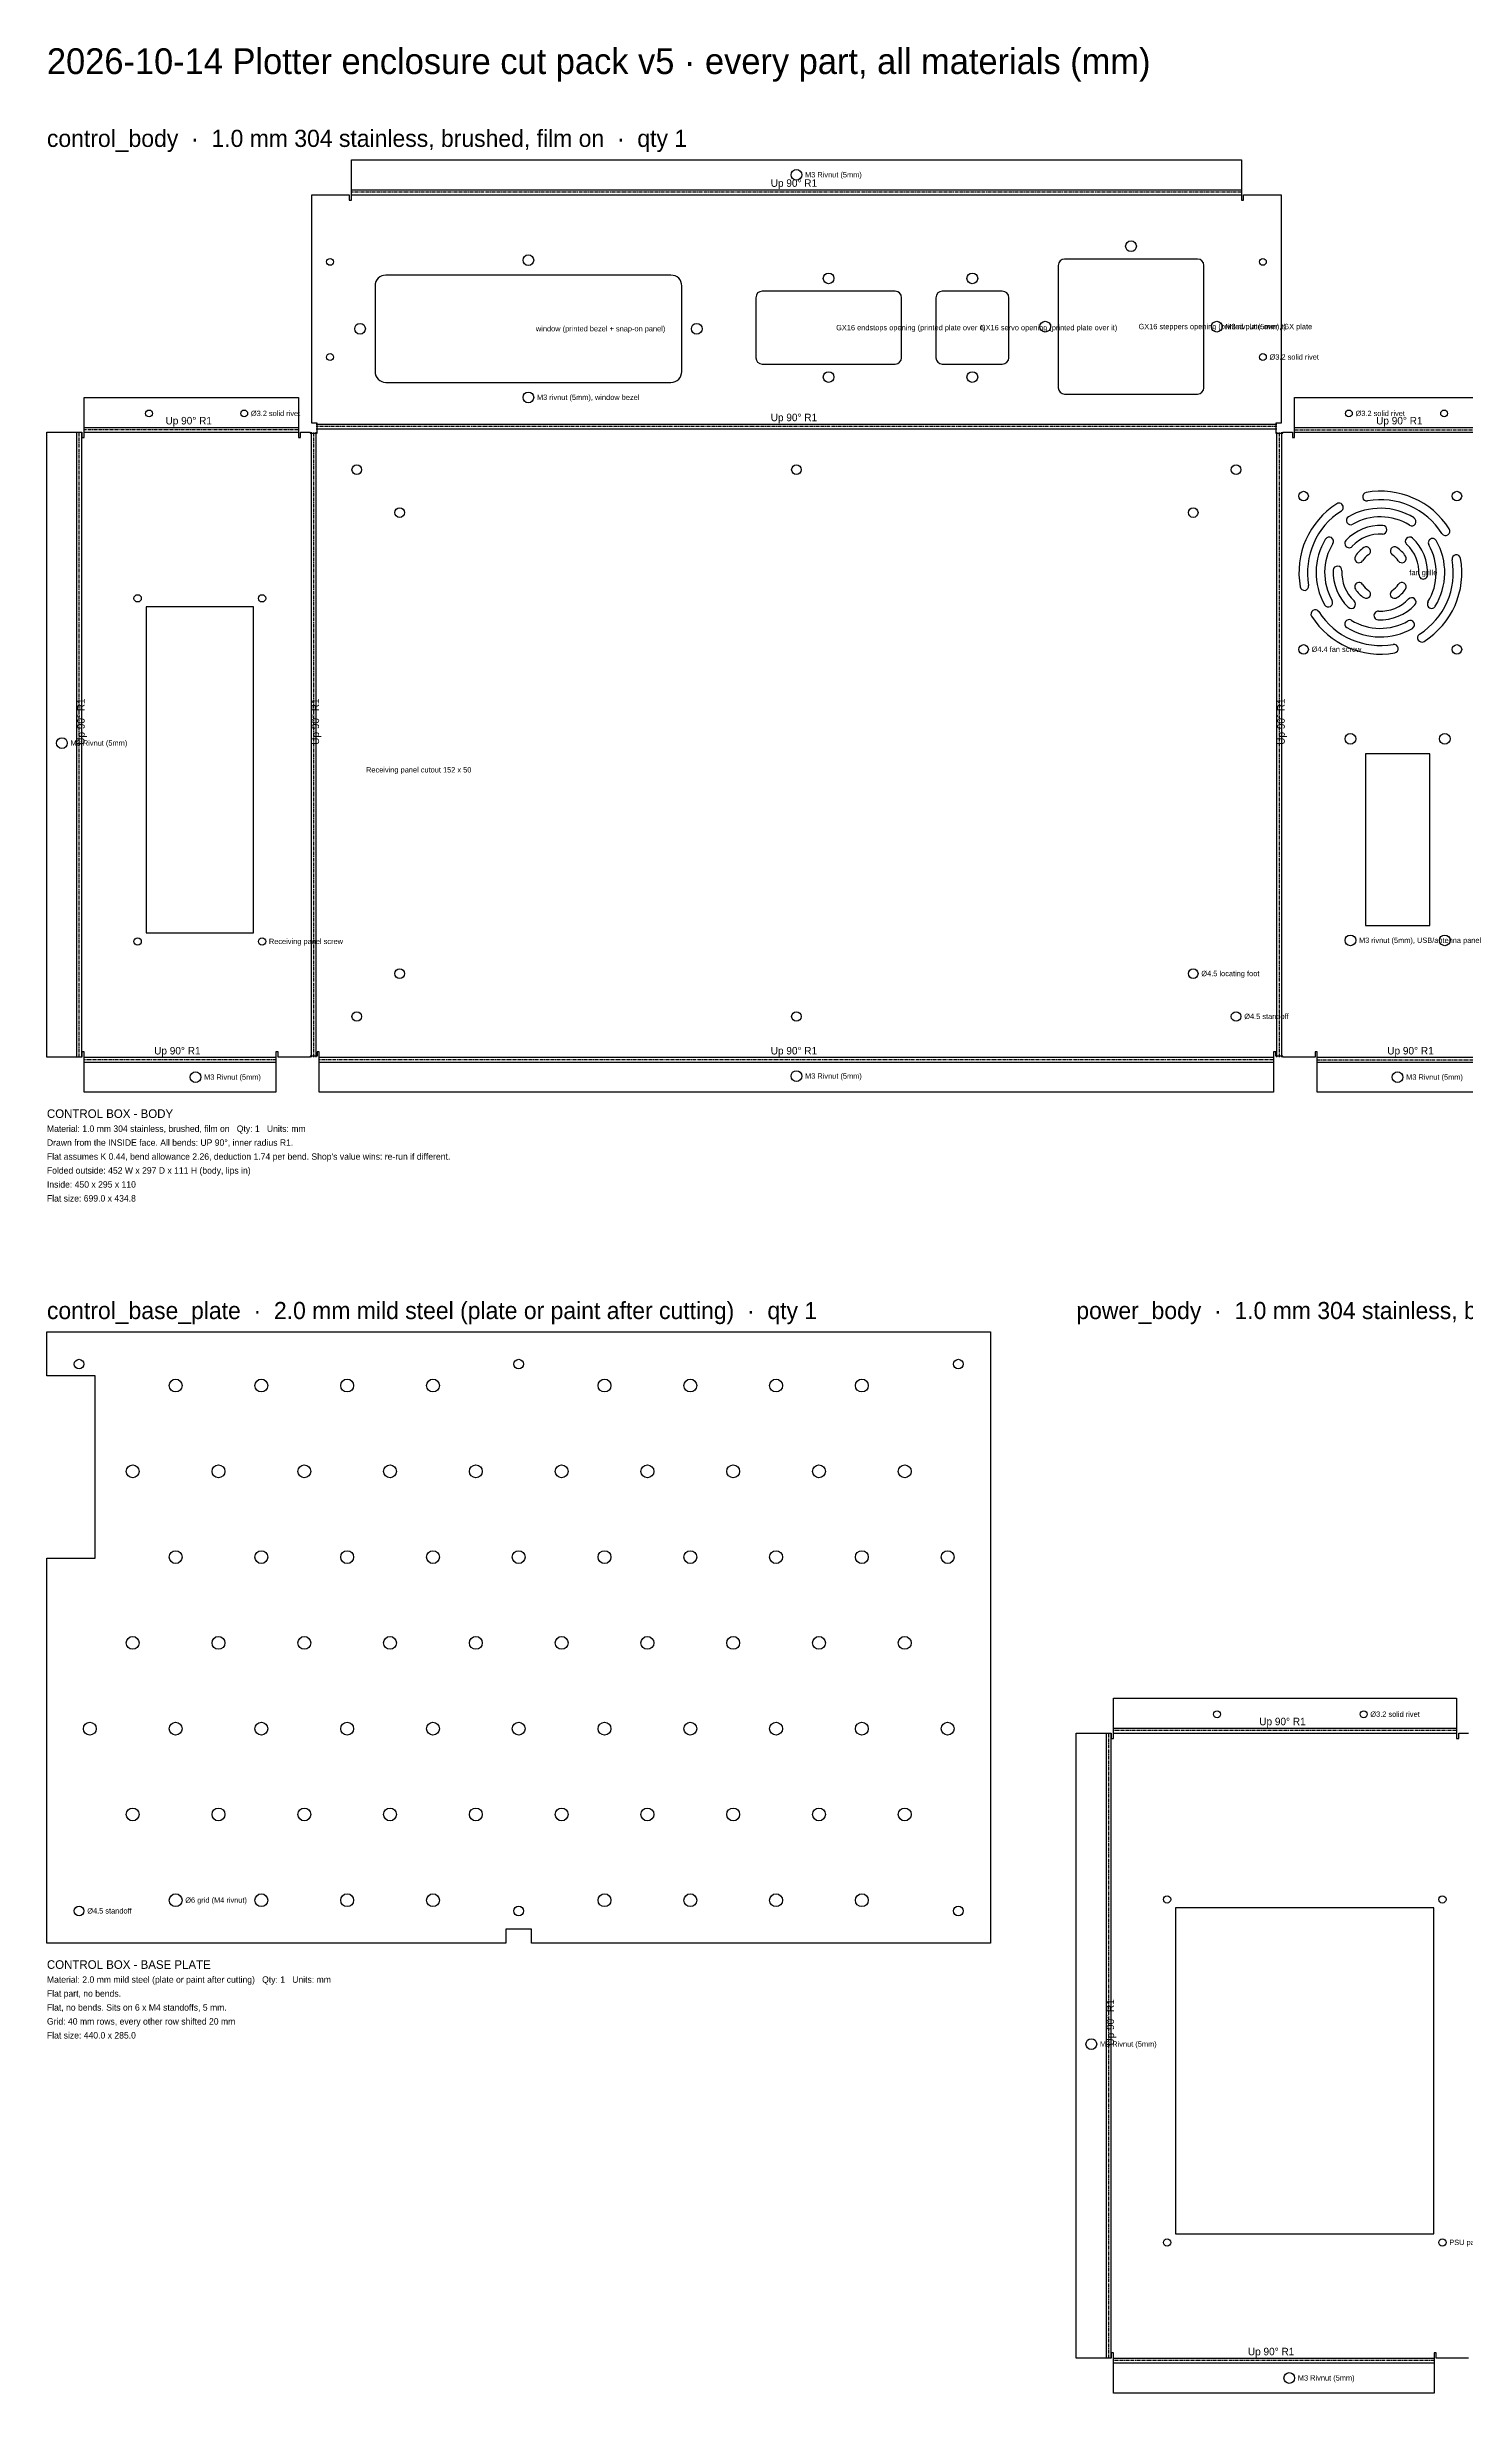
# Model space of a CAD drawing. Header units: millimetres. Extents: x 0 to 1608, y -1843 to 53.
# Drawn here: x 0 to 661, y -1041 to 53 of the extents above; entities that cross this region are included whole.
import ezdxf

# ---------------------------------------------------------------- set-up
doc = ezdxf.new("R2010")
doc.units = ezdxf.units.MM
doc.linetypes.add('CENTER2', pattern=[2.541, 1.587, -0.318, 0.318, -0.318])
for name, color, linetype in [('Bend Center', 1, 'CENTER2'), ('Bend Notes', 3, 'CONTINUOUS'), ('Leaders', 5, 'CONTINUOUS'), ('Part Labels', 2, 'Continuous'), ('Title', 7, 'CONTINUOUS'), ('Visible', 7, 'CONTINUOUS'), ('Visible Narrow', 8, 'CONTINUOUS')]:
    doc.layers.add(name, color=color, linetype=linetype)

msp = doc.modelspace()

# ---------------------------------------------------------------- linework, layer by layer
at = {"layer": 'Bend Center'}
for p, q in [((557, -15.1), (142, -15.1)), ((15.1, -418.5), (15.1, -127)), ((117.3, -125.9), (17.3, -125.9)), ((124.4, -418.5), (124.4, -127)), ((573.5, -124.4), (125.5, -124.4)), ((574.7, -418.5), (574.7, -127)), ((581.8, -125.9), (681.8, -125.9)), ((106.8, -419.7), (17.3, -419.7)), ((572, -419.7), (127, -419.7)), ((592.3, -419.7), (681.8, -419.7)), ((657.3, -732.5), (497.3, -732.5)), ((495.1, -1025.2), (495.1, -733.7)), ((646.8, -1026.3), (497.3, -1026.3))]:
    msp.add_line(p, q, dxfattribs=at)
at = {"layer": 'Visible'}
for p, q in [((142, -13.5), (142, 0)), ((142, 0), (557, 0)), ((557, 0), (557, -13.5)), ((123.5, -122.8), (123.5, -16.3)), ((123.5, -16.3), (141, -16.3)), ((141, -16.3), (141, -18.8)), ((141, -18.8), (142, -18.8)), ((142, -14), (142, -13.5)), ((142, -16.3), (142, -14)), ((142, -18.8), (142, -16.3)), ((557, -13.5), (557, -14)), ((557, -14), (557, -16.3)), ((557, -16.3), (557, -18.8)), ((557, -18.8), (558, -18.8)), ((558, -18.8), (558, -16.3)), ((558, -16.3), (575.5, -16.3)), ((575.5, -16.3), (575.5, -122.8)), ((155.2, -54.6), (154.5, -55.2)), ((156.1, -54.1), (155.2, -54.6)), ((157, -53.9), (156.1, -54.1)), ((158, -53.8), (157, -53.9)), ((291, -53.8), (158, -53.8)), ((292, -53.9), (291, -53.8)), ((292.9, -54.1), (292, -53.9)), ((293.8, -54.6), (292.9, -54.1)), ((294.6, -55.2), (293.8, -54.6)), ((471.8, -48.1), (471.5, -49.3)), ((471.5, -49.3), (471.5, -106.3)), ((472.4, -47.1), (471.8, -48.1)), ((473.4, -46.5), (472.4, -47.1)), ((474.5, -46.3), (473.4, -46.5)), ((536.5, -46.3), (474.5, -46.3)), ((537.7, -46.5), (536.5, -46.3)), ((538.6, -47.1), (537.7, -46.5)), ((539.3, -48.1), (538.6, -47.1)), ((539.5, -49.3), (539.3, -48.1)), ((539.5, -106.3), (539.5, -49.3)), ((153.1, -57.8), (153, -58.8)), ((153, -58.8), (153, -98.8)), ((153.4, -56.8), (153.1, -57.8)), ((153.9, -56), (153.4, -56.8)), ((154.5, -55.2), (153.9, -56)), ((295.2, -56), (294.6, -55.2)), ((295.6, -56.8), (295.2, -56)), ((295.9, -57.8), (295.6, -56.8)), ((296, -58.8), (295.9, -57.8)), ((296, -98.8), (296, -58.8)), ((330.8, -63.1), (330.5, -64.3)), ((330.5, -64.3), (330.5, -92.3)), ((331.4, -62.1), (330.8, -63.1)), ((332.4, -61.5), (331.4, -62.1)), ((333.5, -61.3), (332.4, -61.5)), ((395.5, -61.3), (333.5, -61.3)), ((396.7, -61.5), (395.5, -61.3)), ((397.6, -62.1), (396.7, -61.5)), ((398.3, -63.1), (397.6, -62.1)), ((398.5, -64.3), (398.3, -63.1)), ((398.5, -92.3), (398.5, -64.3)), ((414.8, -63.1), (414.5, -64.3)), ((414.5, -64.3), (414.5, -92.3)), ((415.4, -62.1), (414.8, -63.1)), ((416.4, -61.5), (415.4, -62.1)), ((417.5, -61.3), (416.4, -61.5)), ((445.5, -61.3), (417.5, -61.3)), ((446.7, -61.5), (445.5, -61.3)), ((447.6, -62.1), (446.7, -61.5)), ((448.3, -63.1), (447.6, -62.1)), ((448.5, -64.3), (448.3, -63.1)), ((448.5, -92.3), (448.5, -64.3)), ((330.5, -92.3), (330.8, -93.4)), ((330.8, -93.4), (331.4, -94.4)), ((331.4, -94.4), (332.4, -95)), ((332.4, -95), (333.5, -95.3)), ((333.5, -95.3), (395.5, -95.3)), ((395.5, -95.3), (396.7, -95)), ((396.7, -95), (397.6, -94.4)), ((397.6, -94.4), (398.3, -93.4)), ((398.3, -93.4), (398.5, -92.3)), ((414.5, -92.3), (414.8, -93.4)), ((414.8, -93.4), (415.4, -94.4)), ((415.4, -94.4), (416.4, -95)), ((416.4, -95), (417.5, -95.3)), ((417.5, -95.3), (445.5, -95.3)), ((445.5, -95.3), (446.7, -95)), ((446.7, -95), (447.6, -94.4)), ((447.6, -94.4), (448.3, -93.4)), ((448.3, -93.4), (448.5, -92.3)), ((153, -98.8), (153.1, -99.7)), ((153.1, -99.7), (153.4, -100.7)), ((153.4, -100.7), (153.9, -101.5)), ((153.9, -101.5), (154.5, -102.3)), ((154.5, -102.3), (155.2, -102.9)), ((155.2, -102.9), (156.1, -103.4)), ((156.1, -103.4), (157, -103.7)), ((157, -103.7), (158, -103.8)), ((158, -103.8), (291, -103.8)), ((291, -103.8), (292, -103.7)), ((292, -103.7), (292.9, -103.4)), ((292.9, -103.4), (293.8, -102.9)), ((293.8, -102.9), (294.6, -102.3)), ((294.6, -102.3), (295.2, -101.5)), ((295.2, -101.5), (295.6, -100.7)), ((295.6, -100.7), (295.9, -99.7)), ((295.9, -99.7), (296, -98.8)), ((471.5, -106.3), (471.8, -107.4)), ((471.8, -107.4), (472.4, -108.4)), ((472.4, -108.4), (473.4, -109)), ((473.4, -109), (474.5, -109.3)), ((474.5, -109.3), (536.5, -109.3)), ((536.5, -109.3), (537.7, -109)), ((537.7, -109), (538.6, -108.4)), ((538.6, -108.4), (539.3, -107.4)), ((539.3, -107.4), (539.5, -106.3)), ((17.3, -124.3), (17.3, -110.8)), ((17.3, -110.8), (117.3, -110.8)), ((117.3, -110.8), (117.3, -124.3)), ((581.8, -124.3), (581.8, -110.8)), ((581.8, -110.8), (681.8, -110.8)), ((0, -418.5), (0, -127)), ((0, -127), (14, -127)), ((14, -127), (16.3, -127)), ((16.3, -127), (16.3, -129.5)), ((16.3, -129.5), (17.3, -129.5)), ((17.3, -124.8), (17.3, -124.3)), ((17.3, -127), (17.3, -124.8)), ((17.3, -129.5), (17.3, -127)), ((117.3, -124.3), (117.3, -124.8)), ((117.3, -124.8), (117.3, -127)), ((117.3, -127), (117.3, -129.5)), ((117.3, -129.5), (118.3, -129.5)), ((118.3, -129.5), (118.3, -127)), ((118.3, -127), (122.8, -127)), ((122.8, -127), (122.8, -127.5)), ((122.8, -127.5), (126, -127.5)), ((126, -122.8), (123.5, -122.8)), ((126, -127.5), (126, -122.8)), ((575.5, -122.8), (573, -122.8)), ((573, -122.8), (573, -127.5)), ((573, -127.5), (576.3, -127.5)), ((576.3, -127.5), (576.3, -127)), ((576.3, -127), (580.8, -127)), ((580.8, -127), (580.8, -129.5)), ((580.8, -129.5), (581.8, -129.5)), ((581.8, -124.8), (581.8, -124.3)), ((581.8, -127), (581.8, -124.8)), ((581.8, -129.5), (581.8, -127)), ((96.3, -208.5), (46.3, -208.5)), ((46.3, -208.5), (46.3, -360.5)), ((96.3, -360.5), (96.3, -208.5)), ((644.8, -277), (614.8, -277)), ((614.8, -277), (614.8, -357)), ((644.8, -357), (644.8, -277)), ((46.3, -360.5), (96.3, -360.5)), ((614.8, -357), (644.8, -357)), ((14, -418.5), (0, -418.5)), ((16.3, -418.5), (14, -418.5)), ((17.3, -416), (16.3, -416)), ((16.3, -416), (16.3, -418.5)), ((17.3, -418.5), (17.3, -416)), ((17.3, -420.8), (17.3, -418.5)), ((17.3, -421.3), (17.3, -420.8)), ((17.3, -434.8), (17.3, -421.3)), ((107.8, -416), (106.8, -416)), ((106.8, -416), (106.8, -418.5)), ((106.8, -418.5), (106.8, -420.8)), ((106.8, -420.8), (106.8, -421.3)), ((106.8, -421.3), (106.8, -434.8)), ((107.8, -418.5), (107.8, -416)), ((122.8, -418.5), (107.8, -418.5)), ((126, -418), (122.8, -418)), ((122.8, -418), (122.8, -418.5)), ((127, -416), (126, -416)), ((126, -416), (126, -418)), ((127, -418.5), (127, -416)), ((127, -420.8), (127, -418.5)), ((127, -421.3), (127, -420.8)), ((127, -434.8), (127, -421.3)), ((573, -416), (572, -416)), ((572, -416), (572, -418.5)), ((572, -418.5), (572, -420.8)), ((572, -420.8), (572, -421.3)), ((572, -421.3), (572, -434.8)), ((573, -418), (573, -416)), ((576.3, -418), (573, -418)), ((576.3, -418.5), (576.3, -418)), ((591.3, -418.5), (576.3, -418.5)), ((592.3, -416), (591.3, -416)), ((591.3, -416), (591.3, -418.5)), ((592.3, -418.5), (592.3, -416)), ((592.3, -420.8), (592.3, -418.5)), ((592.3, -421.3), (592.3, -420.8)), ((592.3, -434.8), (592.3, -421.3)), ((106.8, -434.8), (17.3, -434.8)), ((572, -434.8), (127, -434.8)), ((681.8, -434.8), (592.3, -434.8)), ((0, -546.6), (440, -546.6)), ((0, -567.1), (0, -546.6)), ((440, -546.6), (440, -831.6)), ((22.5, -567.1), (0, -567.1)), ((22.5, -652.1), (22.5, -567.1)), ((0, -831.6), (0, -652.1)), ((0, -652.1), (22.5, -652.1)), ((497.3, -730.9), (497.3, -717.4)), ((497.3, -717.4), (657.3, -717.4)), ((657.3, -717.4), (657.3, -730.9)), ((497.3, -731.4), (497.3, -730.9)), ((497.3, -733.7), (497.3, -731.4)), ((657.3, -730.9), (657.3, -731.4)), ((657.3, -731.4), (657.3, -733.7)), ((480, -1025.2), (480, -733.7)), ((480, -733.7), (494, -733.7)), ((494, -733.7), (496.3, -733.7)), ((496.3, -733.7), (496.3, -736.2)), ((496.3, -736.2), (497.3, -736.2)), ((497.3, -736.2), (497.3, -733.7)), ((657.3, -733.7), (657.3, -736.2)), ((657.3, -736.2), (658.3, -736.2)), ((658.3, -736.2), (658.3, -733.7)), ((658.3, -733.7), (662.8, -733.7)), ((646.7, -815.2), (526.3, -815.2)), ((526.3, -815.2), (526.3, -967.2)), ((646.7, -967.2), (646.7, -815.2)), ((226, -825.1), (214, -825.1)), ((214, -825.1), (214, -831.6)), ((226, -831.6), (226, -825.1)), ((214, -831.6), (0, -831.6)), ((440, -831.6), (226, -831.6)), ((526.3, -967.2), (646.7, -967.2)), ((494, -1025.2), (480, -1025.2)), ((496.3, -1025.2), (494, -1025.2)), ((497.3, -1022.7), (496.3, -1022.7)), ((496.3, -1022.7), (496.3, -1025.2)), ((497.3, -1025.2), (497.3, -1022.7)), ((497.3, -1027.4), (497.3, -1025.2)), ((497.3, -1027.9), (497.3, -1027.4)), ((497.3, -1041.4), (497.3, -1027.9)), ((647.8, -1022.7), (646.8, -1022.7)), ((646.8, -1022.7), (646.8, -1025.2)), ((646.8, -1025.2), (646.8, -1027.4)), ((646.8, -1027.4), (646.8, -1027.9)), ((646.8, -1027.9), (646.8, -1041.4)), ((647.8, -1025.2), (647.8, -1022.7)), ((662.8, -1025.2), (647.8, -1025.2)), ((646.8, -1041.4), (497.3, -1041.4))]:
    msp.add_line(p, q, dxfattribs=at)
for centre, radius in [((349.5, -7), 2.5), ((505.5, -40.3), 2.5), ((132, -47.6), 1.6), ((224.5, -46.8), 2.5), ((364.5, -55.3), 2.5), ((431.5, -55.3), 2.5), ((567, -47.6), 1.6), ((146, -78.8), 2.5), ((303, -78.8), 2.5), ((465.5, -77.8), 2.5), ((545.5, -77.8), 2.5), ((132, -92), 1.6), ((567, -92), 1.6), ((224.5, -110.8), 2.5), ((364.5, -101.3), 2.5), ((431.5, -101.3), 2.5), ((47.6, -118.3), 1.6), ((92, -118.3), 1.6), ((607.1, -118.3), 1.6), ((651.5, -118.3), 1.6), ((144.5, -144.5), 2.25), ((349.5, -144.5), 2.25), ((554.5, -144.5), 2.25), ((164.5, -164.5), 2.25), ((534.5, -164.5), 2.25), ((586, -156.8), 2.2), ((657.5, -156.8), 2.2), ((42.3, -204.5), 1.7), ((100.3, -204.5), 1.7), ((586, -228.3), 2.2), ((657.5, -228.3), 2.2), ((7, -272), 2.5), ((607.8, -270), 2.5), ((651.8, -270), 2.5), ((42.3, -364.5), 1.7), ((100.3, -364.5), 1.7), ((607.8, -364), 2.5), ((651.8, -364), 2.5), ((164.5, -379.5), 2.25), ((534.5, -379.5), 2.25), ((144.5, -399.5), 2.25), ((349.5, -399.5), 2.25), ((554.5, -399.5), 2.25), ((69.3, -427.8), 2.5), ((349.5, -427.3), 2.5), ((629.8, -427.8), 2.5), ((15, -561.6), 2.25), ((60, -571.6), 3), ((100, -571.6), 3), ((140, -571.6), 3), ((180, -571.6), 3), ((220, -561.6), 2.25), ((260, -571.6), 3), ((300, -571.6), 3), ((340, -571.6), 3), ((380, -571.6), 3), ((425, -561.6), 2.25), ((40, -611.6), 3), ((80, -611.6), 3), ((120, -611.6), 3), ((160, -611.6), 3), ((200, -611.6), 3), ((240, -611.6), 3), ((280, -611.6), 3), ((320, -611.6), 3), ((360, -611.6), 3), ((400, -611.6), 3), ((60, -651.6), 3), ((100, -651.6), 3), ((140, -651.6), 3), ((180, -651.6), 3), ((220, -651.6), 3), ((260, -651.6), 3), ((300, -651.6), 3), ((340, -651.6), 3), ((380, -651.6), 3), ((420, -651.6), 3), ((40, -691.6), 3), ((80, -691.6), 3), ((120, -691.6), 3), ((160, -691.6), 3), ((200, -691.6), 3), ((240, -691.6), 3), ((280, -691.6), 3), ((320, -691.6), 3), ((360, -691.6), 3), ((400, -691.6), 3), ((20, -731.6), 3), ((60, -731.6), 3), ((100, -731.6), 3), ((140, -731.6), 3), ((180, -731.6), 3), ((220, -731.6), 3), ((260, -731.6), 3), ((300, -731.6), 3), ((340, -731.6), 3), ((380, -731.6), 3), ((420, -731.6), 3), ((545.6, -724.9), 1.6), ((614, -724.9), 1.6), ((40, -771.6), 3), ((80, -771.6), 3), ((120, -771.6), 3), ((160, -771.6), 3), ((200, -771.6), 3), ((240, -771.6), 3), ((280, -771.6), 3), ((320, -771.6), 3), ((360, -771.6), 3), ((400, -771.6), 3), ((60, -811.6), 3), ((100, -811.6), 3), ((140, -811.6), 3), ((180, -811.6), 3), ((260, -811.6), 3), ((300, -811.6), 3), ((340, -811.6), 3), ((380, -811.6), 3), ((522.3, -811.2), 1.7), ((650.7, -811.2), 1.7), ((15, -816.6), 2.25), ((220, -816.6), 2.25), ((425, -816.6), 2.25), ((487, -878.7), 2.5), ((522.3, -971.2), 1.7), ((650.7, -971.2), 1.7), ((579.3, -1034.4), 2.5)]:
    msp.add_circle(centre, radius, dxfattribs=at)
for centre, radius, start, end in [((621.8, -192.5), 38, 122.3859, 190.1042), ((621.8, -192.5), 34, 122.3859, 190.1042), ((602.5, -162.1), 2, 302.3859, 122.3859), ((621.8, -192.5), 30, 58.4873, 119.8394), ((615.5, -157.1), 2, 100.1042, 280.1042), ((621.8, -192.5), 38, 32.3859, 100.1042), ((621.8, -192.5), 34, 32.3859, 100.1042), ((621.8, -192.5), 22, 87.1352, 137.0282), ((607.9, -168.2), 2, 119.8394, 299.8394), ((621.8, -192.5), 18, 87.1352, 137.0282), ((621.8, -192.5), 26, 58.4873, 119.8394), ((622.8, -172.5), 2, 267.1352, 87.1352), ((636.4, -168.7), 2, 238.4873, 58.4873), ((652.2, -173.2), 2, 212.3859, 32.3859), ((621.8, -192.5), 30, 148.4873, 209.8394), ((621.8, -192.5), 26, 148.4873, 209.8394), ((597.9, -177.9), 2, 328.4873, 148.4873), ((607.2, -178.9), 2, 137.0282, 317.0282), ((611.8, -185.9), 2, 146.5775, 326.5775), ((621.8, -192.5), 14, 123.4225, 146.5775), ((621.8, -192.5), 10, 123.4225, 146.5775), ((615.2, -182.5), 2, 303.4225, 123.4225), ((628.4, -182.5), 2, 56.5775, 236.5775), ((621.8, -192.5), 10, 33.4225, 56.5775), ((621.8, -192.5), 14, 33.4225, 56.5775), ((631.8, -185.9), 2, 213.4225, 33.4225), ((635.4, -177.9), 2, 47.0282, 227.0282), ((621.8, -192.5), 18, 357.1352, 47.0282), ((621.8, -192.5), 22, 357.1352, 47.0282), ((621.8, -192.5), 38, 302.3859, 10.1042), ((621.8, -192.5), 26, 328.4873, 29.8394), ((646.1, -178.6), 2, 29.8394, 209.8394), ((621.8, -192.5), 30, 328.4873, 29.8394), ((657.2, -186.2), 2, 10.1042, 190.1042), ((601.8, -191.5), 2, 357.1352, 177.1352), ((621.8, -192.5), 22, 177.1352, 227.0282), ((621.8, -192.5), 18, 177.1352, 227.0282), ((641.8, -193.5), 2, 177.1352, 357.1352), ((621.8, -192.5), 34, 302.3859, 10.1042), ((586.3, -198.8), 2, 190.1042, 10.1042), ((597.5, -206.5), 2, 209.8394, 29.8394), ((608.2, -207.2), 2, 227.0282, 47.0282), ((611.8, -199.1), 2, 33.4225, 213.4225), ((621.8, -192.5), 14, 213.4225, 236.5775), ((621.8, -192.5), 10, 213.4225, 236.5775), ((615.2, -202.5), 2, 236.5775, 56.5775), ((621.8, -192.5), 22, 267.1352, 317.0282), ((621.8, -192.5), 18, 267.1352, 317.0282), ((628.4, -202.5), 2, 123.4225, 303.4225), ((621.8, -192.5), 10, 303.4225, 326.5775), ((621.8, -192.5), 14, 303.4225, 326.5775), ((631.8, -199.1), 2, 326.5775, 146.5775), ((636.4, -206.2), 2, 317.0282, 137.0282), ((645.7, -207.2), 2, 148.4873, 328.4873), ((591.4, -211.8), 2, 32.3859, 212.3859), ((621.8, -192.5), 38, 212.3859, 280.1042), ((621.8, -192.5), 34, 212.3859, 280.1042), ((607.2, -216.4), 2, 58.4873, 238.4873), ((621.8, -192.5), 30, 238.4873, 299.8394), ((621.8, -192.5), 26, 238.4873, 299.8394), ((620.8, -212.5), 2, 87.1352, 267.1352), ((635.7, -216.8), 2, 299.8394, 119.8394), ((628.1, -228), 2, 280.1042, 100.1042), ((641.1, -222.9), 2, 122.3859, 302.3859)]:
    msp.add_arc(centre, radius, start, end, dxfattribs=at)
at = {"layer": 'Visible Narrow'}
for p, q in [((142, -14), (557, -14)), ((142, -16.3), (557, -16.3)), ((14, -418.5), (14, -127)), ((16.3, -418.5), (16.3, -127)), ((17.3, -124.8), (117.3, -124.8)), ((17.3, -127), (117.3, -127)), ((123.3, -418.5), (123.3, -127)), ((125.5, -123.3), (573.5, -123.3)), ((125.5, -125.5), (573.5, -125.5)), ((125.5, -418.5), (125.5, -127)), ((573.5, -418.5), (573.5, -127)), ((575.8, -418.5), (575.8, -127)), ((581.8, -124.8), (681.8, -124.8)), ((581.8, -127), (681.8, -127)), ((17.3, -418.5), (106.8, -418.5)), ((17.3, -420.8), (106.8, -420.8)), ((127, -418.5), (572, -418.5)), ((127, -420.8), (572, -420.8)), ((592.3, -418.5), (681.8, -418.5)), ((592.3, -420.8), (681.8, -420.8)), ((497.3, -731.4), (657.3, -731.4)), ((494, -1025.2), (494, -733.7)), ((496.3, -1025.2), (496.3, -733.7)), ((497.3, -733.7), (657.3, -733.7)), ((497.3, -1025.2), (646.8, -1025.2)), ((497.3, -1027.4), (646.8, -1027.4))]:
    msp.add_line(p, q, dxfattribs=at)

# ---------------------------------------------------------------- texts
at = {"layer": 'Bend Notes'}
for p in [(337.5, -12.6), (55.3, -123.4), (337.5, -121.9), (619.8, -123.4), (50, -417.2), (337.5, -417.2), (625, -417.2), (565.3, -730), (560, -1023.8)]:
    msp.add_text('Up 90%%D R1', height=3.5, dxfattribs=at).set_placement(p)
for p in [(17.6, -272.8), (126.9, -272.8), (577.2, -272.8), (497.6, -879.4)]:
    msp.add_text('Up 90%%D R1', height=3.5, rotation=90, dxfattribs=at).set_placement(p)
at = {"layer": 'Leaders'}
for s, p in [('M3 Rivnut (5mm)', (353.5, -8.2)), ('GX16 steppers opening (printed plate over it)', (509, -79)), ('M3 rivnut (5mm), GX plate', (549.5, -79)), ('window (printed bezel + snap-on panel)', (228, -80)), ('GX16 endstops opening (printed plate over it)', (368, -79.5)), ('GX16 servo opening (printed plate over it)', (435, -79.5)), ('%%c3.2 solid rivet', (570.1, -93.2)), ('M3 rivnut (5mm), window bezel', (228.5, -112)), ('%%c3.2 solid rivet', (95.1, -119.5)), ('%%c3.2 solid rivet', (610.2, -119.5)), ('fan grille', (635.3, -193.7)), ('%%c4.4 fan screw', (589.7, -229.5)), ('M3 Rivnut (5mm)', (11, -273.2)), ('Receiving panel cutout 152 x 50', (148.8, -285.7)), ('Receiving panel screw', (103.5, -365.7)), ('M3 rivnut (5mm), USB/antenna panel', (611.8, -365.2)), ('%%c4.5 locating foot', (538.3, -380.7)), ('%%c4.5 standoff', (558.3, -400.7)), ('M3 Rivnut (5mm)', (73.3, -429)), ('M3 Rivnut (5mm)', (353.5, -428.5)), ('M3 Rivnut (5mm)', (633.8, -429)), ('%%c3.2 solid rivet', (617.1, -726.1)), ('%%c4.5 standoff', (18.8, -817.8)), ('%%c6 grid (M4 rivnut)', (64.5, -812.8)), ('M3 Rivnut (5mm)', (491, -879.9)), ('PSU panel screw', (653.9, -972.4)), ('M3 Rivnut (5mm)', (583.3, -1035.6))]:
    msp.add_text(s, height=2.5, dxfattribs=at).set_placement(p)
at = {"layer": 'Part Labels'}
for s, height, p in [('2026-10-14 Plotter enclosure cut pack v5 · every part, all materials (mm)', 12, (0, 40)), ('control_body  ·  1.0 mm 304 stainless, brushed, film on  ·  qty 1', 8, (0, 6)), ('control_base_plate  ·  2.0 mm mild steel (plate or paint after cutting)  ·  qty 1', 8, (0, -540.6)), ('power_body  ·  1.0 mm 304 stainless, brushed, film on  ·  qty 1', 8, (480, -540.6))]:
    msp.add_text(s, height=height, dxfattribs=at).set_placement(p)
at = {"layer": 'Title'}
for s, height, p in [('CONTROL BOX - BODY', 4, (0, -446.8)), ('Material: 1.0 mm 304 stainless, brushed, film on   Qty: 1   Units: mm', 3, (0, -453.3)), ('Drawn from the INSIDE face. All bends: UP 90%%D, inner radius R1.', 3, (0, -459.8)), ("Flat assumes K 0.44, bend allowance 2.26, deduction 1.74 per bend. Shop's value wins: re-run if different.", 3, (0, -466.3)), ('Folded outside: 452 W x 297 D x 111 H (body, lips in)', 3, (0, -472.8)), ('Inside: 450 x 295 x 110', 3, (0, -479.3)), ('Flat size: 699.0 x 434.8', 3, (0, -485.8)), ('CONTROL BOX - BASE PLATE', 4, (0, -843.6)), ('Material: 2.0 mm mild steel (plate or paint after cutting)   Qty: 1   Units: mm', 3, (0, -850.1)), ('Flat part, no bends.', 3, (0, -856.6)), ('Flat, no bends. Sits on 6 x M4 standoffs, 5 mm.', 3, (0, -863.1)), ('Grid: 40 mm rows, every other row shifted 20 mm', 3, (0, -869.6)), ('Flat size: 440.0 x 285.0', 3, (0, -876.1))]:
    msp.add_text(s, height=height, dxfattribs=at).set_placement(p)

doc.saveas('drawing.dxf')
